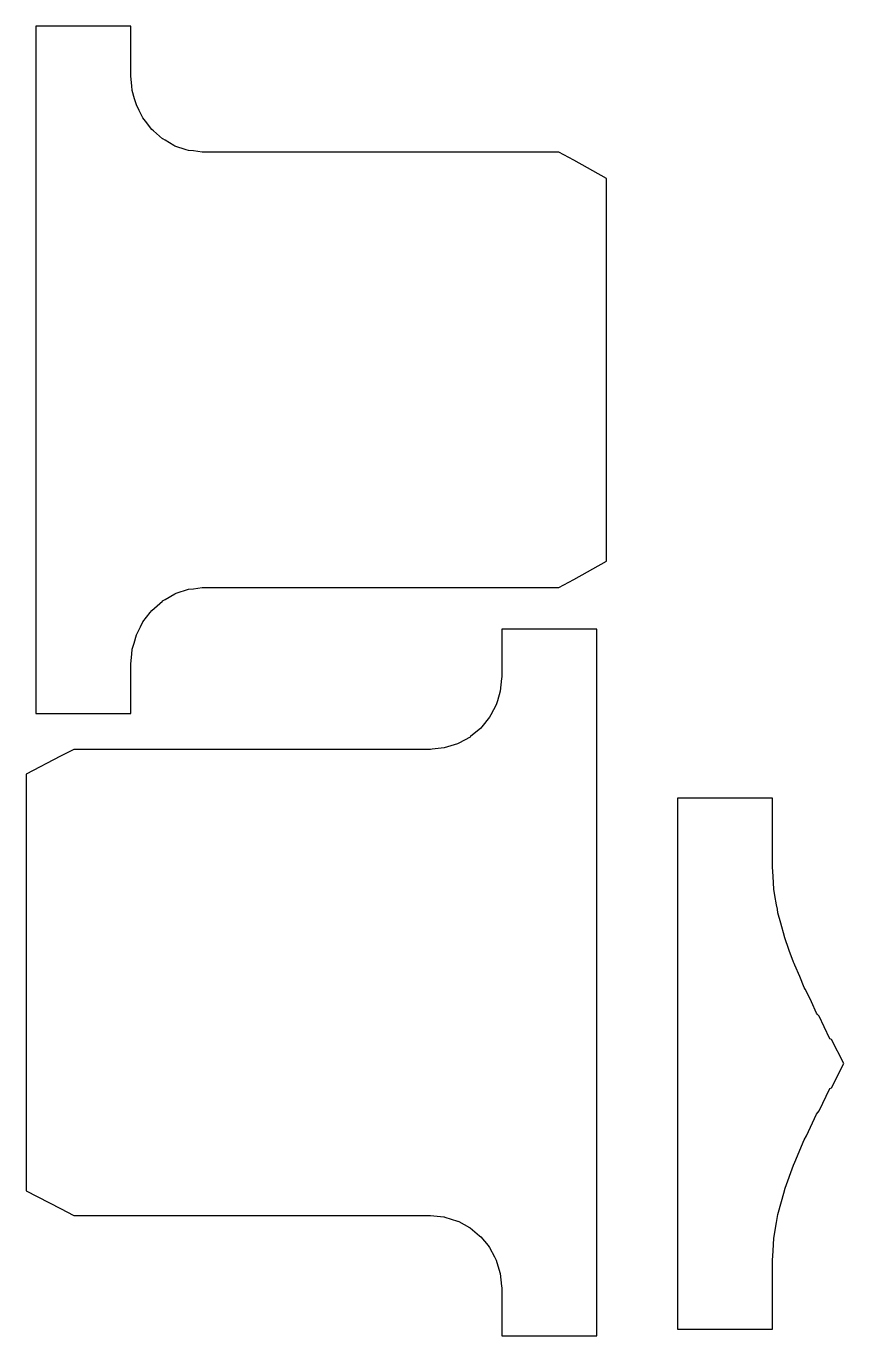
# Model space of a CAD drawing. Header units: millimetres. Extents: x 1.5 to 18.7, y 0.9 to 28.4.
import ezdxf

# ---------------------------------------------------------------- set-up
doc = ezdxf.new("R2010")
doc.units = ezdxf.units.MM

msp = doc.modelspace()

# ---------------------------------------------------------------- linework, layer by layer
at = {"layer": 'SECTION_001', "color": 5}
msp.add_lwpolyline([(13.492, 0.859), (13.492, 0.866), (13.492, 0.873), (13.492, 0.981), (13.492, 1.026), (13.492, 1.172), (13.492, 1.254), (13.492, 1.436), (13.492, 1.553), (13.492, 1.771), (13.492, 1.922), (13.492, 2.174), (13.492, 2.356), (13.492, 2.639), (13.492, 2.851), (13.492, 3.164), (13.492, 3.401), (13.492, 3.741), (13.492, 4.002), (13.492, 4.365), (13.492, 4.647), (13.492, 5.03), (13.492, 5.329), (13.492, 5.729), (13.492, 6.041), (13.492, 6.455), (13.492, 6.777), (13.492, 7.2), (13.492, 7.528), (13.492, 7.957), (13.492, 8.287), (13.492, 8.718), (13.492, 9.045), (13.492, 9.475), (13.492, 9.796), (13.492, 10.22), (13.492, 10.532), (13.492, 10.946), (13.492, 11.244), (13.492, 11.645), (13.492, 11.926), (13.492, 12.31), (13.492, 12.571), (13.492, 12.934), (13.492, 13.172), (13.492, 13.511), (13.492, 13.723), (13.492, 14.035), (13.492, 14.218), (13.492, 14.501), (13.492, 14.652), (13.492, 14.903), (13.492, 15.02), (13.492, 15.238), (13.492, 15.32), (13.492, 15.503), (13.492, 15.547), (13.492, 15.693), (13.492, 15.7), (13.492, 15.714), (11.851, 15.714), (11.492, 15.714), (11.492, 15.616), (11.492, 14.831), (11.492, 14.707), (11.489, 14.673), (11.463, 14.406), (11.402, 14.203), (11.378, 14.122), (11.267, 13.913), (11.239, 13.86), (11.075, 13.658), (11.053, 13.631), (10.837, 13.452), (10.826, 13.442), (10.588, 13.314), (10.566, 13.302), (10.565, 13.302), (10.285, 13.214), (10.027, 13.186), (9.992, 13.182), (9.214, 13.182), (2.492, 13.182), (2.215, 13.042), (1.492, 12.666), (1.492, 12.633), (1.492, 12.623), (1.492, 12.444), (1.492, 12.397), (1.492, 12.184), (1.492, 12.102), (1.492, 11.857), (1.492, 11.743), (1.492, 11.469), (1.492, 11.326), (1.492, 11.026), (1.492, 10.858), (1.492, 10.537), (1.492, 10.347), (1.492, 10.009), (1.492, 9.802), (1.492, 9.451), (1.492, 9.232), (1.492, 8.874), (1.492, 8.647), (1.492, 8.287), (1.492, 8.057), (1.492, 7.699), (1.492, 7.472), (1.492, 7.122), (1.492, 6.903), (1.492, 6.565), (1.492, 6.358), (1.492, 6.037), (1.492, 5.847), (1.492, 5.547), (1.492, 5.379), (1.492, 5.105), (1.492, 4.962), (1.492, 4.717), (1.492, 4.603), (1.492, 4.39), (1.492, 4.308), (1.492, 4.129), (1.492, 4.082), (1.492, 3.94), (1.492, 3.929), (1.492, 3.907), (2.215, 3.532), (2.492, 3.391), (3.27, 3.391), (9.992, 3.391), (10.275, 3.36), (10.285, 3.359), (10.295, 3.356), (10.566, 3.271), (10.567, 3.271), (10.588, 3.259), (10.813, 3.138), (10.826, 3.131), (11.027, 2.964), (11.053, 2.943), (11.205, 2.756), (11.239, 2.713), (11.342, 2.519), (11.378, 2.451), (11.435, 2.262), (11.463, 2.167), (11.489, 1.9), (11.492, 1.867), (11.492, 1.743), (11.492, 0.957), (11.492, 0.859), (13.133, 0.859)], close=True, dxfattribs=at)
at = {"layer": 'SECTION_002', "color": 5}
msp.add_lwpolyline([(1.695, 13.937), (2.027, 13.937), (3.695, 13.937), (3.695, 14.273), (3.695, 14.534), (3.695, 14.727), (3.695, 14.762), (3.695, 14.885), (3.695, 14.985), (3.715, 15.188), (3.724, 15.291), (3.76, 15.418), (3.809, 15.59), (3.896, 15.761), (3.948, 15.865), (4.1, 16.061), (4.135, 16.106), (4.357, 16.299), (4.362, 16.304), (4.412, 16.332), (4.621, 16.456), (4.65, 16.466), (4.903, 16.55), (5.011, 16.559), (5.195, 16.585), (11.039, 16.585), (12.695, 16.585), (13.012, 16.752), (13.695, 17.14), (13.695, 17.263), (13.695, 17.28), (13.695, 17.59), (13.695, 17.639), (13.695, 17.978), (13.695, 18.056), (13.695, 18.421), (13.695, 18.524), (13.695, 18.91), (13.695, 19.035), (13.695, 19.438), (13.695, 19.58), (13.695, 19.996), (13.695, 20.15), (13.695, 20.573), (13.695, 20.734), (13.695, 21.16), (13.695, 21.324), (13.695, 21.748), (13.695, 21.909), (13.695, 22.325), (13.695, 22.479), (13.695, 22.882), (13.695, 23.024), (13.695, 23.41), (13.695, 23.535), (13.695, 23.9), (13.695, 24.003), (13.695, 24.342), (13.695, 24.42), (13.695, 24.73), (13.695, 24.779), (13.695, 25.058), (13.695, 25.074), (13.695, 25.181), (13.012, 25.568), (12.695, 25.736), (6.851, 25.736), (5.195, 25.736), (5.011, 25.761), (4.903, 25.771), (4.859, 25.785), (4.621, 25.865), (4.6, 25.878), (4.412, 25.989), (4.367, 26.014), (4.362, 26.017), (4.168, 26.186), (4.135, 26.215), (4.001, 26.387), (3.948, 26.456), (3.869, 26.613), (3.809, 26.731), (3.773, 26.859), (3.724, 27.03), (3.715, 27.133), (3.695, 27.336), (3.695, 27.393), (3.695, 27.445), (3.695, 27.559), (3.695, 27.594), (3.695, 27.787), (3.695, 28.048), (3.695, 28.383), (3.364, 28.383), (1.695, 28.383), (1.695, 28.224), (1.695, 28.194), (1.695, 27.96), (1.695, 27.894), (1.695, 27.625), (1.695, 27.525), (1.695, 27.223), (1.695, 27.091), (1.695, 26.757), (1.695, 26.596), (1.695, 26.233), (1.695, 26.046), (1.695, 25.656), (1.695, 25.445), (1.695, 25.031), (1.695, 24.8), (1.695, 24.366), (1.695, 24.118), (1.695, 23.667), (1.695, 23.406), (1.695, 22.941), (1.695, 22.67), (1.695, 22.196), (1.695, 21.919), (1.695, 21.439), (1.695, 21.16), (1.695, 20.679), (1.695, 20.402), (1.695, 19.922), (1.695, 19.651), (1.695, 19.177), (1.695, 18.915), (1.695, 18.451), (1.695, 18.203), (1.695, 17.752), (1.695, 17.521), (1.695, 17.087), (1.695, 16.876), (1.695, 16.462), (1.695, 16.275), (1.695, 15.885), (1.695, 15.724), (1.695, 15.361), (1.695, 15.23), (1.695, 14.895), (1.695, 14.796), (1.695, 14.493), (1.695, 14.427), (1.695, 14.158), (1.695, 14.127)], close=True, dxfattribs=at)
at = {"layer": 'SECTION_003', "color": 5}
msp.add_lwpolyline([(15.188, 1), (16.607, 1), (17.188, 1), (17.188, 1.15), (17.188, 1.228), (17.188, 1.662), (17.188, 1.989), (17.188, 2.146), (17.188, 2.44), (17.201, 2.644), (17.216, 2.914), (17.275, 3.239), (17.302, 3.409), (17.439, 3.907), (17.44, 3.914), (17.457, 3.961), (17.627, 4.445), (17.66, 4.508), (17.854, 4.98), (17.906, 5.063), (18.113, 5.518), (18.167, 5.585), (18.395, 6.056), (18.425, 6.073), (18.688, 6.58), (18.425, 7.086), (18.395, 7.103), (18.274, 7.354), (18.167, 7.574), (18.135, 7.613), (18.113, 7.641), (18.007, 7.875), (17.906, 8.096), (17.877, 8.142), (17.854, 8.179), (17.759, 8.41), (17.66, 8.651), (17.641, 8.686), (17.627, 8.715), (17.54, 8.96), (17.44, 9.246), (17.44, 9.249), (17.439, 9.252), (17.363, 9.529), (17.302, 9.75), (17.29, 9.823), (17.275, 9.92), (17.24, 10.114), (17.216, 10.246), (17.201, 10.515), (17.188, 10.719), (17.188, 10.923), (17.188, 11.013), (17.188, 11.261), (17.188, 11.497), (17.188, 11.632), (17.188, 12.009), (17.188, 12.04), (17.188, 12.052), (17.188, 12.159), (15.768, 12.159), (15.188, 12.159), (15.188, 12.024), (15.188, 12.015), (15.188, 11.5), (15.188, 11.465), (15.188, 10.923), (15.188, 10.864), (15.188, 10.298), (15.188, 10.219), (15.188, 9.633), (15.188, 9.537), (15.188, 8.934), (15.188, 8.825), (15.188, 8.208), (15.188, 8.089), (15.188, 7.463), (15.188, 7.338), (15.188, 6.706), (15.188, 6.58), (15.188, 5.946), (15.188, 5.821), (15.188, 5.189), (15.188, 5.07), (15.188, 4.444), (15.188, 4.334), (15.188, 3.718), (15.188, 3.622), (15.188, 3.019), (15.188, 2.94), (15.188, 2.354), (15.188, 2.295), (15.188, 1.729), (15.188, 1.694), (15.188, 1.152), (15.188, 1.144)], close=True, dxfattribs=at)

doc.saveas('drawing.dxf')
